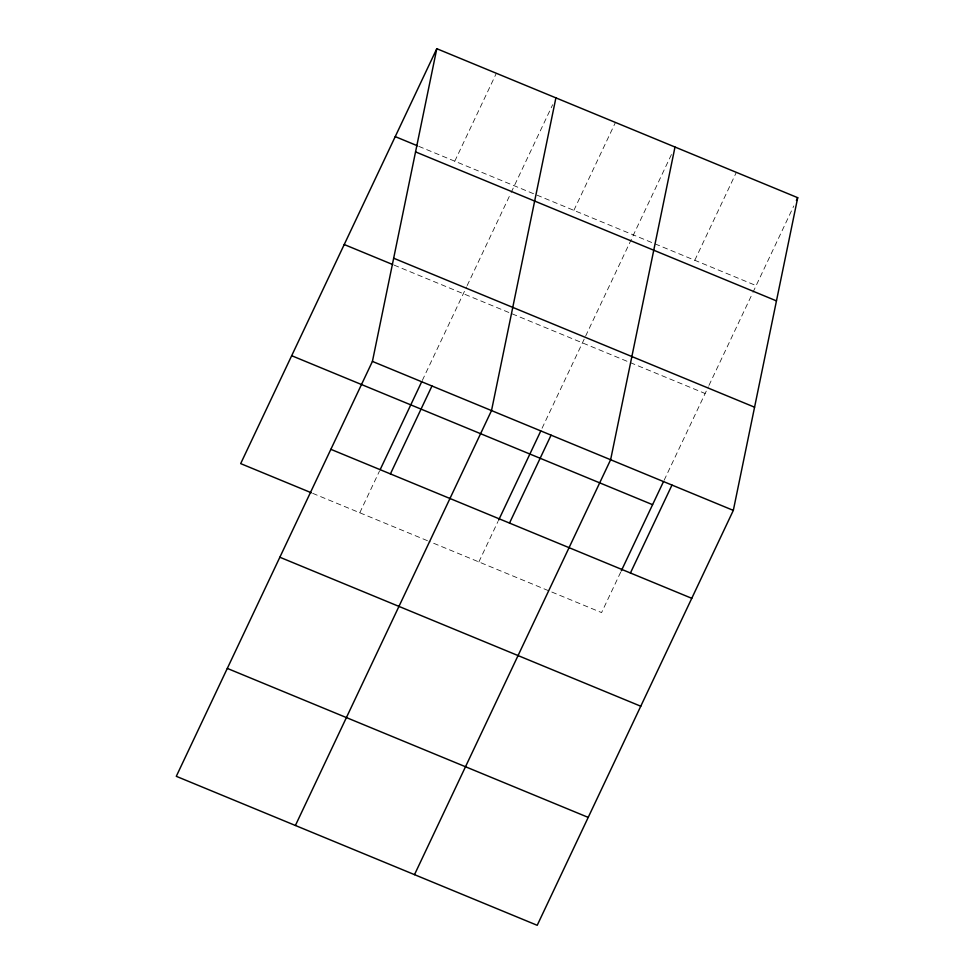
<?xml version="1.0" encoding="UTF-8"?>
<svg xmlns="http://www.w3.org/2000/svg" width="974" height="974" viewBox="0 0 974 974"><rect width="100%" height="100%" fill="white"/><g stroke="black" fill="none" stroke-linecap="round" stroke-linejoin="round"><path stroke-width="0.73" stroke-dasharray="4.87 3.65" d="M454.785 161.197L496.35 73.281M359.771 512.774L379.531 470.953M422.314 380.457L466.522 286.94M467.155 285.601L510.51 193.875M511.143 192.523L552.648 104.729M573.881 210.36L615.446 122.444M478.867 561.937L497.994 521.467M542.055 428.268L584.984 337.454M585.618 336.103L671.743 153.892M694.791 260.277L736.344 172.349M620.706 572.128L601.579 612.585L429.01 541.349M664.122 480.279L708.329 386.763M708.962 385.412L752.318 293.698M752.951 292.346L793.81 205.928M418.783 146.344L756.141 285.601M394.08 265.111L705.139 393.508M312.678 493.331L427.635 540.777"/><path stroke-width="1.46" d="M372.421 361.415L436.79 48.7L797.706 197.685L733.325 510.388L537.21 925.3L176.294 776.315L372.421 361.415L733.325 510.388M555.898 97.863L491.517 410.578L295.402 825.477M674.994 147.025L610.625 459.74L414.498 874.652M436.79 48.7L240.675 463.612L311.303 492.759M380.177 469.614L421.669 381.82M390.416 473.912L431.969 385.996M498.639 520.116L540.777 430.983M509.512 523.075L551.077 435.159M621.339 570.776L663.477 481.631M796.403 200.425L797.706 197.685M630.421 572.992L671.975 485.064M395.237 136.616L417.396 145.771M415.557 151.895L776.461 300.881M393.666 258.22L754.57 407.193M344.224 244.523L392.705 264.538M291.676 355.705L652.58 504.678M330.868 449.331L691.771 598.316M279.855 557.238L640.758 706.223M227.307 668.408L588.211 817.393"/></g></svg>
